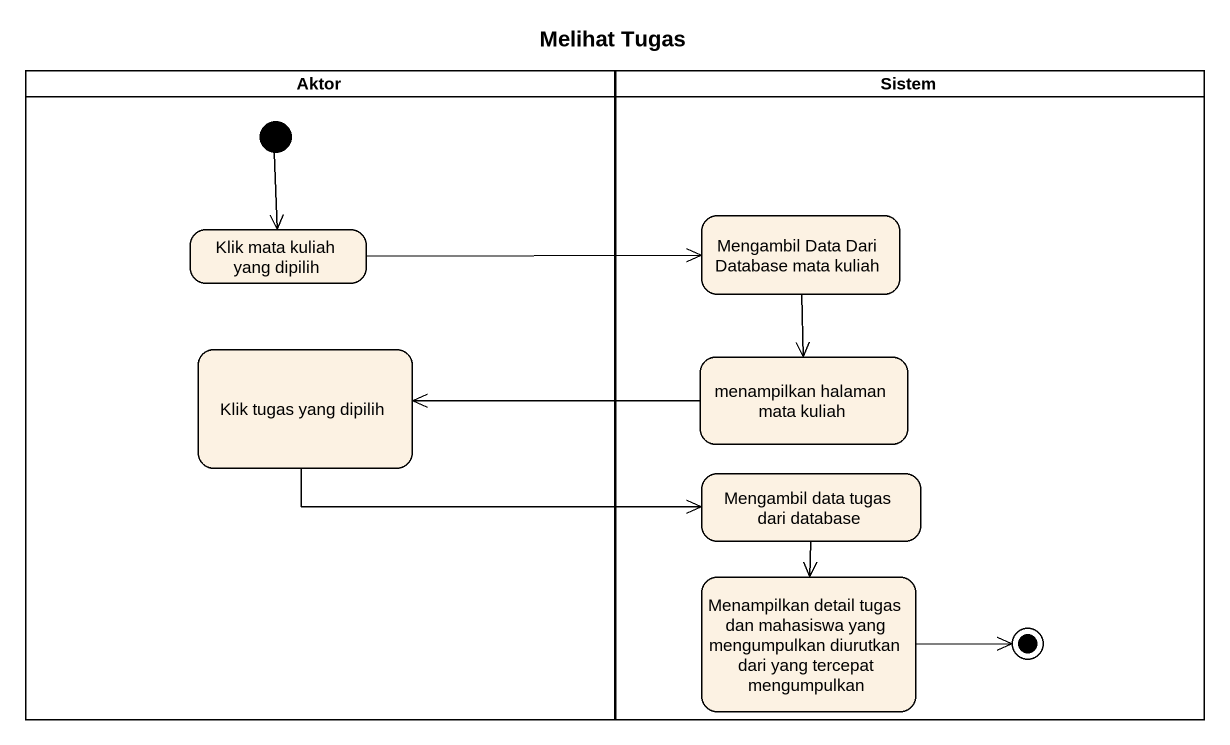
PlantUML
@startuml
title Melihat Tugas
hide empty description
state Aktor <<partition>> {
  state "Klik mata kuliah yang dipilih" as Klik_mata_kuliah_yang
  state "Klik tugas yang dipilih" as Klik_tugas_yang_dipilih
  [*] --> Klik_mata_kuliah_yang
}
state Sistem <<partition>> {
  state "Mengambil Data Dari Database mata kuliah" as Mengambil_Data_Dari
  state "menampilkan halaman mata kuliah" as menampilkan_halaman_mata
  state "Mengambil data tugas dari database" as Mengambil_data_tugas_dari
  state "Menampilkan detail tugas dan mahasiswa yang mengumpulkan diurutkan dari yang tercepat mengumpulkan" as Menampilkan_detail_tugas
  Menampilkan_detail_tugas -right-> [*]
}
Mengambil_Data_Dari --> menampilkan_halaman_mata
Klik_mata_kuliah_yang -right-> Mengambil_Data_Dari
Klik_tugas_yang_dipilih -right-> Mengambil_data_tugas_dari
menampilkan_halaman_mata -left-> Klik_tugas_yang_dipilih
Mengambil_data_tugas_dari --> Menampilkan_detail_tugas
@enduml
